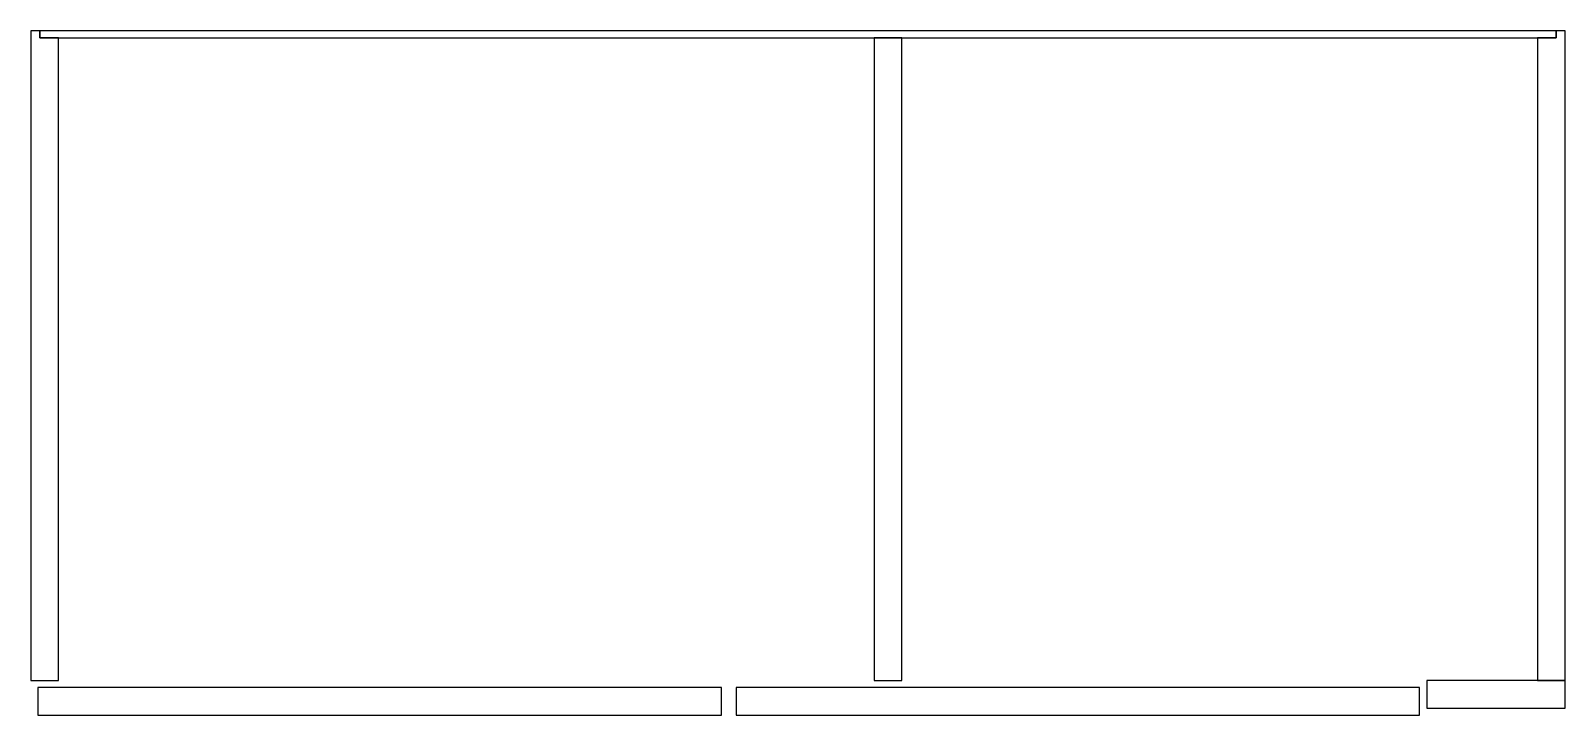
# Model space of a CAD drawing. Header units: metres. Extents: x 958 to 2012, y -24 to 446.
import ezdxf

# ---------------------------------------------------------------- set-up
doc = ezdxf.new("R2010")
doc.units = ezdxf.units.M

msp = doc.modelspace()

# ---------------------------------------------------------------- linework, layer by layer
for p, q in [((964.8, 446), (958.5, 446)), ((958.5, 446), (958.5, 0)), ((964.8, 441), (964.8, 446)), ((2005.7, 446), (964.8, 446)), ((964.8, 446), (964.8, 441)), ((2005.7, 441), (2005.7, 446)), ((2012, 446), (2005.7, 446)), ((2005.7, 446), (2005.7, 441)), ((2012, 0), (2012, 446)), ((977.5, 441), (964.8, 441)), ((964.8, 441), (2005.7, 441)), ((977.5, 0), (977.5, 441)), ((1556.5, 441), (1537.5, 441)), ((1537.5, 441), (1537.5, 0)), ((1556.5, 0), (1556.5, 441)), ((2005.7, 441), (1993, 441)), ((1993, 441), (1993, 0)), ((958.5, 0), (977.5, 0)), ((1537.5, 0), (1556.5, 0)), ((1993, 0), (2012, 0)), ((1432.8, -5), (963.5, -5)), ((963.5, -5), (963.5, -24)), ((1432.8, -24), (1432.8, -5)), ((1912, -5), (1442.8, -5)), ((1442.8, -5), (1442.8, -24)), ((1912, -24), (1912, -5)), ((2012, 0), (1917, 0)), ((1917, 0), (1917, -19)), ((2012, -19), (2012, 0)), ((1917, -19), (2012, -19)), ((963.5, -24), (1432.8, -24)), ((1442.8, -24), (1912, -24))]:
    msp.add_line(p, q)

doc.saveas('drawing.dxf')
